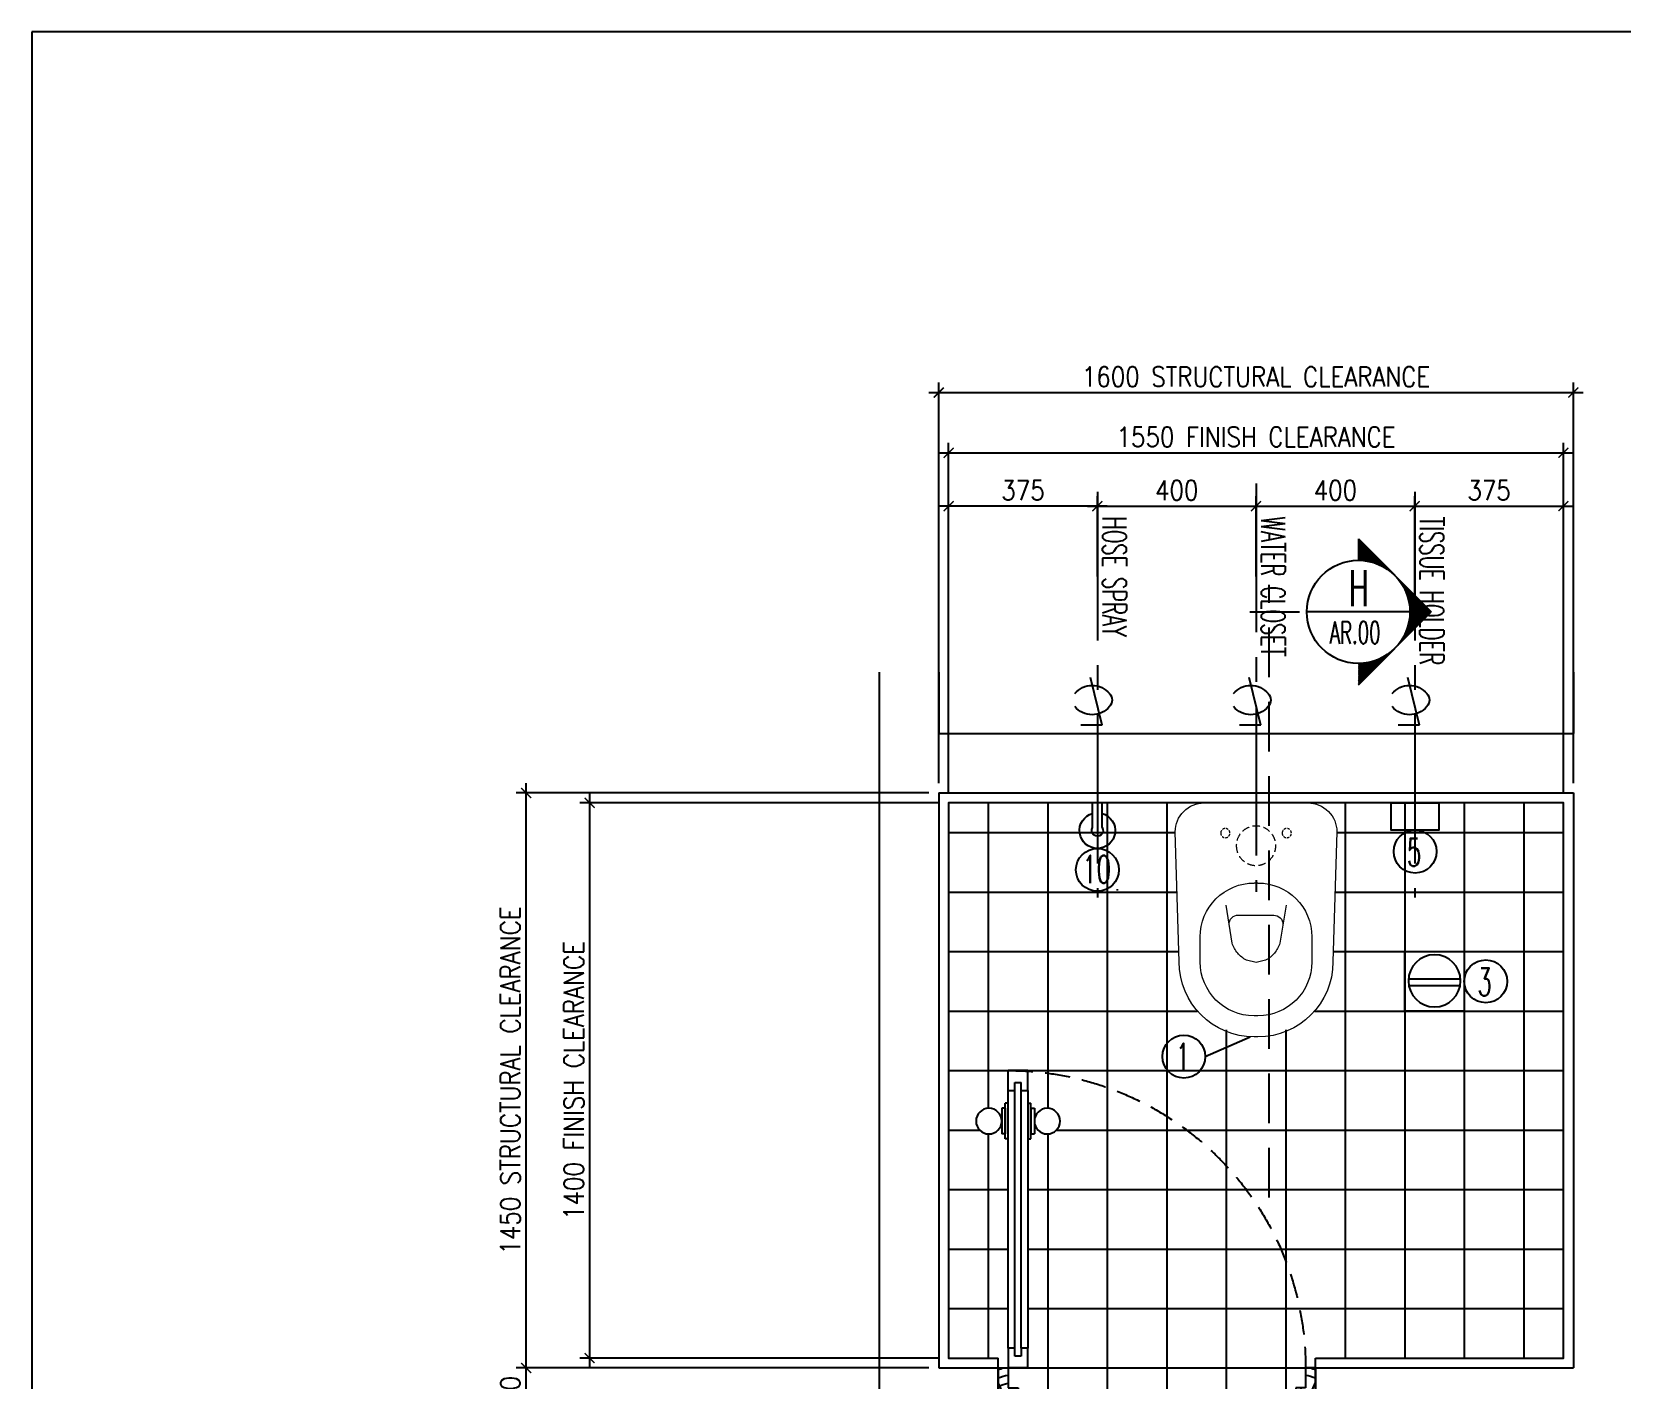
# Model space of a CAD drawing. Extents: x -233600 to -204723, y 196485 to 216410.
# Drawn here: x -233600 to -229590, y 213010 to 216410 of the extents above; entities that cross this region are included whole.
import ezdxf
from ezdxf.enums import TextEntityAlignment as Align

# ---------------------------------------------------------------- set-up
doc = ezdxf.new("R2010")
doc.units = 0
doc.header["$LTSCALE"] = 500
doc.header["$MEASUREMENT"] = 0
for name, pattern in [('CENTER2', [1.125, 0.75, -0.125, 0.125, -0.125]), ('HIDDEN', [0.375, 0.25, -0.125]), ('HIDDEN2', [0.1875, 0.125, -0.0625])]:
    doc.linetypes.add(name, pattern=pattern)
doc.layers.get('0').update_dxf_attribs({"linetype": 'CONTINUOUS'})
doc.layers.get('DEFPOINTS').update_dxf_attribs({"linetype": 'CONTINUOUS'})
for name, color, linetype in [('2', 2, 'CONTINUOUS'), ('ARCDIMR', 4, 'CONTINUOUS'), ('AXIS', 11, 'CENTER2'), ('DIM-NEW', 4, 'CONTINUOUS'), ('Dimout', 4, 'CONTINUOUS'), ('DOOR', 2, 'CONTINUOUS'), ('DW', 7, 'CONTINUOUS'), ('ELEV-MARK', 6, 'CONTINUOUS'), ('FIX', 2, 'CONTINUOUS'), ('JUMP', 2, 'CONTINUOUS'), ('Plaster', 7, 'CONTINUOUS'), ('Tile', 5, 'CONTINUOUS'), ('TITLE', 1, 'CONTINUOUS'), ('TXT', 2, 'CONTINUOUS'), ('WALL', 6, 'CONTINUOUS')]:
    doc.layers.add(name, color=color, linetype=linetype)
doc.styles.add('DIM', font='simplex.shx', dxfattribs={"width": 0.85})
doc.styles.add('ROMANS', font='romans.shx', dxfattribs={"width": 0.6})
doc.dimstyles.new('DIM1-25', dxfattribs={"dimscale": 25, "dimtxt": 2, "dimasz": 1, "dimexe": 1, "dimexo": 1, "dimgap": 0.6, "dimtad": 1, "dimdec": 0, "dimdsep": 46, "dimtxsty": 'DIM', "dimblk1": 'ARCHTICK', "dimblk2": 'ARCHTICK', "dimsah": 1, "dimcen": 0.09, "dimdle": 1, "dimclrd": 256, "dimclrt": 2, "dimadec": 0, "dimazin": 0, "dimtfac": 1, "dimtdec": 0, "dimtix": 1, "dimtmove": 1, "dimatfit": 3, "dimldrblk": 'ARCHTICK', "dimfxl": 0, "dimtvp": 2, "dimtolj": 1, "dimtzin": 0, "dimarcsym": 0})

# ---------------------------------------------------------------- blocks, each defined once
blk = doc.blocks.new('A0-BOX')
at = {"layer": 'TITLE'}
for p, q in [((0, 79.7), (0, 0)), ((113.3, 79.7), (0, 79.7))]:
    blk.add_line(p, q, dxfattribs=at)
blk = doc.blocks.new('_ARCHTICK')
at = {"color": 0, "linetype": 'ByBlock', "const_width": 0.15}
blk.add_lwpolyline([(-0.5, -0.5), (0.5, 0.5)], dxfattribs=at)
blk = doc.blocks.new('*D47')
at = {"layer": 'DEFPOINTS', "color": 0}
for p in [(-231288.6, 214465.9), (-232193.7, 213065.9), (-231288.6, 213065.9)]:
    blk.add_point(p, dxfattribs=at)
at = {"layer": 'Dimout', "lineweight": -2}
blk.add_line((-232193.7, 214490.9), (-232193.7, 213040.9), dxfattribs=at)
at = {"layer": 'Dimout', "color": 0, "lineweight": -2}
for p, q in [((-231313.6, 214465.9), (-232218.7, 214465.9)), ((-231313.6, 213065.9), (-232218.7, 213065.9))]:
    blk.add_line(p, q, dxfattribs=at)
at = {"layer": 'Dimout', "lineweight": -2, "xscale": 25, "yscale": 25, "zscale": 25}
for p, rotation in [((-232193.7, 214465.9), 90), ((-232193.7, 213065.9), 270)]:
    blk.add_blockref('_ARCHTICK', p, dxfattribs=dict(at, rotation=rotation))
at = {"layer": 'Dimout', "color": 2, "insert": (-232233.7, 213765.9), "char_height": 50, "attachment_point": 5, "rotation": 90, "style": 'DIM'}
blk.add_mtext('\\A1;1400 FINISH CLEARANCE', dxfattribs=at)
blk = doc.blocks.new('*D45')
at = {"layer": 'DEFPOINTS', "color": 0}
for p in [(-232353.7, 214490.9), (-231313.6, 214490.9), (-231313.6, 213040.9)]:
    blk.add_point(p, dxfattribs=at)
at = {"layer": 'Dimout', "lineweight": -2}
blk.add_line((-232353.7, 213015.9), (-232353.7, 214515.9), dxfattribs=at)
at = {"layer": 'Dimout', "color": 0, "lineweight": -2}
for p, q in [((-231338.6, 214490.9), (-232378.7, 214490.9)), ((-231338.6, 213040.9), (-232378.7, 213040.9))]:
    blk.add_line(p, q, dxfattribs=at)
at = {"layer": 'Dimout', "lineweight": -2, "xscale": 25, "yscale": 25, "zscale": 25}
for p, rotation in [((-232353.7, 214490.9), 90), ((-232353.7, 213040.9), 270)]:
    blk.add_blockref('_ARCHTICK', p, dxfattribs=dict(at, rotation=rotation))
at = {"layer": 'Dimout', "color": 2, "insert": (-232393.7, 213765.9), "char_height": 50, "attachment_point": 5, "rotation": 90, "style": 'DIM'}
blk.add_mtext('\\A1;1450 STRUCTURAL CLEARANCE', dxfattribs=at)
blk = doc.blocks.new('DOOR80')
at = {"layer": 'DOOR', "color": 0, "linetype": 'ByBlock'}
for p, q in [((-75, 850), (-75, 900)), ((-75, 900), (-25, 900)), ((-25, 900), (-75, 900)), ((-25, 850), (-25, 900)), ((-58, 850), (-75, 850)), ((-58, 850), (-58, 870)), ((-42, 870), (-58, 870)), ((-42, 850), (-42, 870)), ((-25, 850), (-42, 850)), ((-91.2, 805), (-91.2, 740.2)), ((-82.2, 805), (-91.2, 805)), ((-82.2, 727.6), (-82.2, 817.6)), ((-75, 817.6), (-82.2, 817.6)), ((-82.2, 805), (-82.2, 740.2)), ((-25, 817.6), (-17.8, 817.6)), ((-17.8, 727.6), (-17.8, 817.6)), ((-17.8, 805), (-17.8, 740.2)), ((-17.8, 805), (-8.8, 805)), ((-8.8, 805), (-8.8, 740.2)), ((-82.2, 740.2), (-91.2, 740.2)), ((-75, 727.6), (-82.2, 727.6)), ((-25, 727.6), (-17.8, 727.6)), ((-17.8, 740.2), (-8.8, 740.2)), ((-75, 200), (-58, 200)), ((-75, 150), (-75, 200)), ((-58, 200), (-58, 180)), ((-58, 180), (-42, 180)), ((-42, 200), (-25, 200)), ((-42, 180), (-42, 200)), ((-25, 200), (-25, 150)), ((-800, 150), (-800, 0)), ((-800, 150), (-775, 150)), ((-800, 0), (-800, 150)), ((-775, 150), (-775, 100)), ((-75, 150), (-25, 150)), ((0, 150), (-25, 150)), ((-25, 150), (-25, 100)), ((0, 0), (0, 150)), ((0, 150), (0, 0)), ((-775, 100), (-750, 100)), ((-750, 100), (-750, 0)), ((-50, 100), (-50, 0)), ((-25, 100), (-50, 100)), ((-750, 0), (-800, 0)), ((-50, 0), (0, 0))]:
    blk.add_line(p, q, dxfattribs=at)
at = {"layer": 'DOOR', "linetype": 'ByBlock'}
for p, q in [((-75, 850), (-75, 200)), ((-58, 200), (-58, 850)), ((-42, 200), (-42, 850)), ((-25, 200), (-25, 850))]:
    blk.add_line(p, q, dxfattribs=at)
at = {"layer": 'DOOR', "color": 9, "linetype": 'ByBlock'}
for p, q in [((-750, 0), (-800, 113.7)), ((-750, 0), (-763.4, 100)), ((-50, 0), (0, 113.7)), ((-50, 0), (-36.6, 100)), ((-750, 0), (-800, 40.1)), ((-50, 0), (0, 40.1))]:
    blk.add_line(p, q, dxfattribs=at)
at = {"layer": 'DOOR', "color": 0, "linetype": 'ByBlock'}
for centre in [(-123.5, 772.6), (23.5, 772.6)]:
    blk.add_circle(centre, 32.4, dxfattribs=at)
at = {"layer": 'DOOR', "linetype": 'HIDDEN', "ltscale": 0.5}
blk.add_arc((-25, 150), 750, 90, 180, dxfattribs=at)
at = {"layer": 'DOOR', "color": 9, "linetype": 'ByBlock'}
for centre, radius, start, end in [((-750, 0), 154.4, 103.7142, 108.8947), ((-750, 0), 134.4, 100.72, 111.8402), ((-50, 0), 134.4, 68.1598, 79.28), ((-50, 0), 154.4, 71.1053, 76.2858), ((-750, 0), 94.4, 90, 121.9818), ((-50, 0), 94.4, 58.0182, 90), ((-50, 0), 114.4, 64.0838, 77.3774), ((-750, 0), 74.4, 90, 132.2236), ((-750, 0), 54.4, 90, 156.7926), ((-50, 0), 74.4, 47.7764, 90), ((-50, 0), 54.4, 23.2074, 90), ((-750, 0), 34.4, 90, 180), ((-750, 0), 14.4, 90, 180), ((-50, 0), 34.4, 0, 90), ((-50, 0), 14.4, 0, 90)]:
    blk.add_arc(centre, radius, start, end, dxfattribs=at)
blk = doc.blocks.new('WC1')
at = {"layer": 'FIX', "lineweight": 20}
for p, q in [((-210, 203.8), (-538, 193.8)), ((-475, 140.8), (-538, 140.8)), ((-394.8, 75.7), (-490.4, 60.1)), ((-727, 4.8), (-727, -4.8)), ((-674, 4.8), (-674, -4.8)), ((-533.7, 24.2), (-539.5, 0)), ((-539.5, 0), (-533.7, -24.2)), ((-339, 4.8), (-339, -4.8)), ((-490.4, -60.1), (-394.8, -75.7)), ((-538, -140.8), (-475, -140.8)), ((-538, -193.8), (-210, -203.8))]:
    blk.add_line(p, q, dxfattribs=at)
at = {"layer": 'FIX', "linetype": 'Continuous', "lineweight": 20}
blk.add_line((-420.1, -47.3), (-420.4, 44.6), dxfattribs=at)
at = {"layer": 'FIX', "lineweight": 20}
blk.add_lwpolyline([(-213.2, -203.8), (-210, -203.8, 0.414214), (-137, -130.8), (-137, 0), (-137, 130.8, 0.414214), (-210, 203.8)], format="xyb", dxfattribs=at)
at = {"layer": 'FIX', "linetype": 'HIDDEN', "lineweight": 20, "ltscale": 0.05}
for centre in [(-213.2, 77.5), (-213.2, -77.5)]:
    blk.add_circle(centre, 11.6, dxfattribs=at)
at = {"layer": 'FIX', "linetype": 'HIDDEN2', "lineweight": 20, "ltscale": 0.3}
blk.add_circle((-245, 0), 49.8, dxfattribs=at)
at = {"layer": 'FIX', "lineweight": 20}
for centre, radius, start, end in [((-538, 4.8), 189, 90, 180), ((-538, 4.8), 136, 90, 180), ((-475, 4.8), 136, 360, 90), ((-473, -6.9), 68.2, 128.9242, 152.8468), ((-464.4, -17.6), 82, 108.496, 128.9242), ((-538, -4.8), 189, 180, 270), ((-538, -4.8), 136, 180, 270), ((-473, 6.9), 68.2, 207.1532, 231.0758), ((-475, -4.8), 136, 270, 0), ((-464.4, 17.6), 82, 231.0758, 251.504)]:
    blk.add_arc(centre, radius, start, end, dxfattribs=at)
at = {"layer": 'FIX', "linetype": 'Continuous', "lineweight": 20}
for centre, start, end in [((-442.7, 45.5), 357.6662, 91.6121), ((-442.4, -45.6), 268.3879, 2.3338)]:
    blk.add_arc(centre, 22.3, start, end, dxfattribs=at)
blk = doc.blocks.new('*D44')
at = {"layer": 'DEFPOINTS', "color": 0}
for p in [(-232353.7, 213040.9), (-231313.6, 213040.9), (-231313.6, 212890.9)]:
    blk.add_point(p, dxfattribs=at)
at = {"layer": 'Dimout', "color": 0, "lineweight": -2}
for p, q in [((-231338.6, 213040.9), (-232378.7, 213040.9)), ((-231338.6, 212890.9), (-232378.7, 212890.9))]:
    blk.add_line(p, q, dxfattribs=at)
at = {"layer": 'Dimout', "lineweight": -2}
blk.add_line((-232353.7, 212865.9), (-232353.7, 213065.9), dxfattribs=at)
at = {"layer": 'Dimout', "lineweight": -2, "xscale": 25, "yscale": 25, "zscale": 25}
for p, rotation in [((-232353.7, 213040.9), 90), ((-232353.7, 212890.9), 270)]:
    blk.add_blockref('_ARCHTICK', p, dxfattribs=dict(at, rotation=rotation))
at = {"layer": 'Dimout', "color": 2, "insert": (-232393.7, 212965.9), "char_height": 50, "attachment_point": 5, "rotation": 90, "style": 'DIM'}
blk.add_mtext('\\A1;150', dxfattribs=at)
blk = doc.blocks.new('A$C67076F16')
at = {"layer": 'DIM-NEW'}
for p, q in [((0.0138, 0.1136), (0.1863, 0.1136)), ((0.0127, 0.0913), (0.1876, 0.0913))]:
    blk.add_line(p, q, dxfattribs=at)
at = {"layer": 'DW'}
blk.add_lwpolyline([(0, 0.2), (0, 0), (0.2, 0), (0.2, 0.2)], close=True, dxfattribs=at)
at = {"layer": 'FIX', "color": 2}
blk.add_circle((0.1, 0.0983), 0.0876, dxfattribs=at)
blk = doc.blocks.new('*X5')
at = {"color": 0}
for p, q in [((14608, 7877), (14819, 8088)), ((14625, 7890), (14821, 8086)), ((14637, 7899), (14823, 8084)), ((14647, 7905), (14825, 8082)), ((14656, 7910), (14826, 8081)), ((14664, 7915), (14828, 8079)), ((14671, 7919), (14830, 8077)), ((14678, 7922), (14832, 8075)), ((14685, 7925), (14833, 8073)), ((14691, 7928), (14835, 8072)), ((14697, 7930), (14837, 8070)), ((14703, 7933), (14839, 8068)), ((14709, 7935), (14841, 8066)), ((14714, 7937), (14842, 8065)), ((14719, 7938), (14844, 8063)), ((14725, 7940), (14846, 8061)), ((14730, 7941), (14848, 8059)), ((14734, 7943), (14849, 8058)), ((14739, 7944), (14851, 8056)), ((14744, 7945), (14853, 8054)), ((14749, 7946), (14855, 8052)), ((14753, 7947), (14856, 8051)), ((14757, 7948), (14858, 8049)), ((14762, 7949), (14860, 8047)), ((14766, 7950), (14862, 8045)), ((14770, 7950), (14863, 8043)), ((14774, 7951), (14865, 8042)), ((14778, 7951), (14867, 8040)), ((14782, 7952), (14869, 8038)), ((14786, 7952), (14871, 8036)), ((14790, 7953), (14872, 8035)), ((14794, 7953), (14874, 8033)), ((14798, 7953), (14876, 8031)), ((14802, 7953), (14878, 8029)), ((14805, 7954), (14879, 8028)), ((14809, 7954), (14881, 8026)), ((14813, 7954), (14883, 8024)), ((14816, 7954), (14885, 8022)), ((14820, 7954), (14886, 8020)), ((14823, 7954), (14888, 8019)), ((14827, 7954), (14890, 8017)), ((14830, 7954), (14892, 8015)), ((14834, 7953), (14894, 8013)), ((14837, 7953), (14895, 8012)), ((14840, 7953), (14897, 8010)), ((14844, 7953), (14899, 8008)), ((14847, 7953), (14901, 8006)), ((14850, 7952), (14902, 8005)), ((14853, 7952), (14904, 8003)), ((14856, 7952), (14906, 8001)), ((14860, 7951), (14908, 7999)), ((14863, 7951), (14909, 7997)), ((14866, 7950), (14911, 7996)), ((14869, 7950), (14913, 7994)), ((14872, 7949), (14915, 7992)), ((14875, 7949), (14917, 7990)), ((14878, 7948), (14918, 7989)), ((14881, 7948), (14920, 7987)), ((14884, 7947), (14922, 7985)), ((14887, 7947), (14924, 7983)), ((14890, 7946), (14925, 7982)), ((14893, 7945), (14927, 7980)), ((14895, 7945), (14929, 7978)), ((14898, 7944), (14931, 7976)), ((14901, 7943), (14932, 7974)), ((14904, 7942), (14934, 7973)), ((14907, 7942), (14936, 7971)), ((14909, 7941), (14938, 7969)), ((14912, 7940), (14939, 7967)), ((14915, 7939), (14941, 7966)), ((14917, 7938), (14943, 7964)), ((14920, 7937), (14945, 7962)), ((14923, 7937), (14947, 7960)), ((14925, 7936), (14948, 7959)), ((14928, 7935), (14950, 7957)), ((14931, 7934), (14952, 7955)), ((14933, 7933), (14954, 7953)), ((14936, 7932), (14955, 7952)), ((14938, 7931), (14957, 7950)), ((14941, 7930), (14959, 7948)), ((14943, 7929), (14961, 7946)), ((14946, 7928), (14962, 7944)), ((14948, 7927), (14964, 7943)), ((14951, 7926), (14966, 7941)), ((14953, 7925), (14968, 7939)), ((14956, 7923), (14970, 7937)), ((14958, 7922), (14971, 7936)), ((14960, 7921), (14973, 7934)), ((14963, 7920), (14975, 7932)), ((14965, 7919), (14977, 7930)), ((14967, 7918), (14978, 7929)), ((14970, 7916), (14980, 7927)), ((14972, 7915), (14982, 7925)), ((14974, 7914), (14984, 7923)), ((14977, 7913), (14985, 7921)), ((14979, 7911), (14987, 7920)), ((14360, 7629), (14571, 7839)), ((14364, 7629), (14557, 7822)), ((14981, 7910), (14989, 7918)), ((14983, 7909), (14991, 7916)), ((14986, 7908), (14993, 7914)), ((14988, 7906), (14994, 7913)), ((14990, 7905), (14996, 7911)), ((14992, 7903), (14998, 7909)), ((14994, 7902), (15000, 7907)), ((14997, 7901), (15001, 7906)), ((14999, 7899), (15003, 7904)), ((15001, 7898), (15005, 7902)), ((15003, 7896), (15007, 7900)), ((15005, 7895), (15008, 7898)), ((15007, 7894), (15010, 7897)), ((15009, 7892), (15012, 7895)), ((15011, 7891), (15014, 7893)), ((15013, 7889), (15016, 7891)), ((15015, 7888), (15017, 7890)), ((15017, 7886), (15019, 7888)), ((15019, 7884), (15021, 7886)), ((15021, 7883), (15023, 7884)), ((15023, 7881), (15024, 7883)), ((15025, 7880), (15026, 7881)), ((15027, 7878), (15028, 7879)), ((15029, 7877), (15030, 7877)), ((15031, 7875), (15031, 7875)), ((15033, 7873), (15033, 7874)), ((15035, 7872), (15035, 7872)), ((15036, 7870), (15037, 7870)), ((15038, 7868), (15038, 7868)), ((15040, 7867), (15040, 7867)), ((15042, 7865), (15042, 7865)), ((15044, 7863), (15044, 7863)), ((15046, 7861), (15046, 7861)), ((15047, 7860), (15047, 7860)), ((15051, 7856), (15051, 7856)), ((15053, 7854), (15053, 7854)), ((15054, 7852), (15054, 7853)), ((15056, 7851), (15056, 7851)), ((15058, 7849), (15058, 7849)), ((15059, 7847), (15060, 7847)), ((15061, 7845), (15061, 7845)), ((15063, 7843), (15063, 7844)), ((15064, 7841), (15065, 7842)), ((15066, 7839), (15067, 7840)), ((15068, 7837), (15069, 7838)), ((15069, 7836), (15070, 7837)), ((15071, 7834), (15072, 7835)), ((15072, 7832), (15074, 7833)), ((15074, 7830), (15076, 7831)), ((15076, 7828), (15077, 7830)), ((15077, 7826), (15079, 7828)), ((15079, 7824), (15081, 7826)), ((15080, 7822), (15083, 7824)), ((15082, 7820), (15084, 7822)), ((15083, 7818), (15086, 7821)), ((15085, 7815), (15088, 7819)), ((14368, 7629), (14549, 7810)), ((14371, 7629), (14542, 7800)), ((14375, 7629), (14537, 7791)), ((14378, 7629), (14533, 7783)), ((14382, 7629), (14529, 7776)), ((14385, 7629), (14525, 7769)), ((14389, 7629), (14522, 7762)), ((14392, 7629), (14519, 7756)), ((14396, 7629), (14517, 7750)), ((14399, 7629), (14515, 7744)), ((14403, 7629), (14513, 7739)), ((14406, 7629), (14511, 7733)), ((14410, 7629), (14509, 7728)), ((14413, 7629), (14507, 7723)), ((15086, 7813), (15090, 7817)), ((15087, 7811), (15092, 7815)), ((15089, 7809), (15093, 7814)), ((15090, 7807), (15095, 7812)), ((15092, 7805), (15097, 7810)), ((15093, 7803), (15099, 7808)), ((15094, 7801), (15100, 7807)), ((15096, 7798), (15102, 7805)), ((15097, 7796), (15104, 7803)), ((15098, 7794), (15106, 7801)), ((15100, 7792), (15107, 7799)), ((15101, 7790), (15109, 7798)), ((15102, 7787), (15111, 7796)), ((15104, 7785), (15113, 7794)), ((15105, 7783), (15115, 7792)), ((15106, 7780), (15116, 7791)), ((15107, 7778), (15118, 7789)), ((15108, 7776), (15120, 7787)), ((15110, 7773), (15122, 7785)), ((15111, 7771), (15123, 7784)), ((15112, 7769), (15125, 7782)), ((15113, 7766), (15127, 7780)), ((15114, 7764), (15129, 7778)), ((15115, 7761), (15130, 7777)), ((15116, 7759), (15132, 7775)), ((15117, 7756), (15134, 7773)), ((15118, 7754), (15136, 7771)), ((15119, 7751), (15137, 7769)), ((15121, 7749), (15139, 7768)), ((15122, 7746), (15141, 7766)), ((15122, 7744), (15143, 7764)), ((15123, 7741), (15145, 7762)), ((15124, 7739), (15146, 7761)), ((15125, 7736), (15148, 7759)), ((15126, 7733), (15150, 7757)), ((15127, 7731), (15152, 7755)), ((15128, 7728), (15153, 7754)), ((15129, 7725), (15155, 7752)), ((15130, 7723), (15157, 7750)), ((15130, 7720), (15159, 7748)), ((15131, 7717), (15160, 7746)), ((15132, 7714), (15162, 7745)), ((15133, 7712), (15164, 7743)), ((15133, 7709), (15166, 7741)), ((15134, 7706), (15168, 7739)), ((15135, 7703), (15169, 7738)), ((15136, 7700), (15171, 7736)), ((15136, 7697), (15173, 7734)), ((15137, 7695), (15175, 7732)), ((15137, 7692), (15176, 7731)), ((15138, 7689), (15178, 7729)), ((15139, 7686), (15180, 7727)), ((15139, 7683), (15182, 7725)), ((15140, 7680), (15183, 7723)), ((15140, 7676), (15185, 7722)), ((15140, 7673), (15187, 7720)), ((14417, 7629), (14506, 7718)), ((14421, 7629), (14505, 7713)), ((14424, 7629), (14503, 7708)), ((14428, 7629), (14502, 7703)), ((14431, 7629), (14501, 7699)), ((14435, 7629), (14500, 7694)), ((14438, 7629), (14499, 7690)), ((14442, 7629), (14499, 7686)), ((14445, 7629), (14498, 7681)), ((14449, 7629), (14497, 7677)), ((14452, 7629), (14497, 7673)), ((14456, 7629), (14496, 7669)), ((14459, 7629), (14496, 7665)), ((14463, 7629), (14495, 7661)), ((14466, 7629), (14495, 7657)), ((14470, 7629), (14494, 7653)), ((14474, 7629), (14494, 7649)), ((14477, 7629), (14494, 7646)), ((14481, 7629), (14494, 7642)), ((14484, 7629), (14494, 7638)), ((14488, 7629), (14494, 7635)), ((14491, 7629), (14494, 7631)), ((15141, 7670), (15189, 7718)), ((15141, 7667), (15191, 7716)), ((15142, 7664), (15192, 7715)), ((15142, 7661), (15194, 7713)), ((15142, 7658), (15196, 7711)), ((15143, 7654), (15198, 7709)), ((15143, 7651), (15199, 7708)), ((15143, 7648), (15201, 7706)), ((15143, 7644), (15203, 7704)), ((15143, 7641), (15205, 7702)), ((15143, 7637), (15206, 7700)), ((15143, 7634), (15208, 7699)), ((15144, 7631), (15210, 7697)), ((15145, 7629), (15212, 7695)), ((15149, 7629), (15214, 7693)), ((15152, 7629), (15215, 7692)), ((15156, 7629), (15217, 7690)), ((15159, 7629), (15219, 7688)), ((15163, 7629), (15221, 7686)), ((15167, 7629), (15222, 7685)), ((15170, 7629), (15224, 7683)), ((15174, 7629), (15226, 7681)), ((15177, 7629), (15228, 7679)), ((15181, 7629), (15229, 7678)), ((15184, 7629), (15231, 7676)), ((15188, 7629), (15233, 7674)), ((15191, 7629), (15235, 7672)), ((15195, 7629), (15236, 7670)), ((15198, 7629), (15238, 7669)), ((15202, 7629), (15240, 7667)), ((15205, 7629), (15242, 7665)), ((15209, 7629), (15244, 7663)), ((15212, 7629), (15245, 7662)), ((15216, 7629), (15247, 7660)), ((15220, 7629), (15249, 7658)), ((15223, 7629), (15251, 7656)), ((15227, 7629), (15252, 7655)), ((15230, 7629), (15254, 7653)), ((15234, 7629), (15256, 7651)), ((15237, 7629), (15258, 7649)), ((15241, 7629), (15259, 7647)), ((15244, 7629), (15261, 7646)), ((15248, 7629), (15263, 7644)), ((15251, 7629), (15265, 7642)), ((15255, 7629), (15267, 7640)), ((15258, 7629), (15268, 7639)), ((15262, 7629), (15270, 7637)), ((15266, 7629), (15272, 7635)), ((15269, 7629), (15274, 7633)), ((15273, 7629), (15275, 7632)), ((15276, 7629), (15277, 7630))]:
    blk.add_line(p, q, dxfattribs=at)
blk = doc.blocks.new('*D40')
at = {"layer": 'DEFPOINTS', "color": 0}
for p in [(-229738.6, 215348.7), (-231288.6, 214465.9), (-229738.6, 214465.9)]:
    blk.add_point(p, dxfattribs=at)
at = {"layer": 'Dimout', "color": 0, "lineweight": -2}
for p, q in [((-231288.6, 214490.9), (-231288.6, 215373.7)), ((-229738.6, 214490.9), (-229738.6, 215373.7))]:
    blk.add_line(p, q, dxfattribs=at)
at = {"layer": 'Dimout', "lineweight": -2}
blk.add_line((-231313.6, 215348.7), (-229713.6, 215348.7), dxfattribs=at)
at = {"layer": 'Dimout', "lineweight": -2, "xscale": 25, "yscale": 25, "zscale": 25, "rotation": 180}
blk.add_blockref('_ARCHTICK', (-231288.6, 215348.7), dxfattribs=at)
at = {"layer": 'Dimout', "lineweight": -2, "xscale": 25, "yscale": 25, "zscale": 25}
blk.add_blockref('_ARCHTICK', (-229738.6, 215348.7), dxfattribs=at)
at = {"layer": 'Dimout', "color": 2, "insert": (-230513.6, 215388.7), "char_height": 50, "attachment_point": 5, "style": 'DIM'}
blk.add_mtext('\\A1;1550 FINISH CLEARANCE', dxfattribs=at)
blk = doc.blocks.new('*D39')
at = {"layer": 'DEFPOINTS', "color": 0}
for p in [(-229713.6, 215500.6), (-231313.6, 214490.9), (-229713.6, 214490.9)]:
    blk.add_point(p, dxfattribs=at)
at = {"layer": 'Dimout', "color": 0, "lineweight": -2}
for p, q in [((-231313.6, 214515.9), (-231313.6, 215525.6)), ((-229713.6, 214515.9), (-229713.6, 215525.6))]:
    blk.add_line(p, q, dxfattribs=at)
at = {"layer": 'Dimout', "lineweight": -2}
blk.add_line((-231338.6, 215500.6), (-229688.6, 215500.6), dxfattribs=at)
at = {"layer": 'Dimout', "lineweight": -2, "xscale": 25, "yscale": 25, "zscale": 25, "rotation": 180}
blk.add_blockref('_ARCHTICK', (-231313.6, 215500.6), dxfattribs=at)
at = {"layer": 'Dimout', "lineweight": -2, "xscale": 25, "yscale": 25, "zscale": 25}
blk.add_blockref('_ARCHTICK', (-229713.6, 215500.6), dxfattribs=at)
at = {"layer": 'Dimout', "color": 2, "insert": (-230513.6, 215540.6), "char_height": 50, "attachment_point": 5, "style": 'DIM'}
blk.add_mtext('\\A1;1600 STRUCTURAL CLEARANCE', dxfattribs=at)
blk = doc.blocks.new('A$C785E76E1')
at = {"layer": 'JUMP'}
for p, q in [((0.033, 0.0529), (0.033, 0.1149)), ((0.057, 0.0529), (0.057, 0.1149))]:
    blk.add_line(p, q, dxfattribs=at)
for radius, start, end in [(0.045, 105.4782, 74.5218), (0.0144, 146.4427, 33.5573)]:
    blk.add_arc((0.045, 0.045), radius, start, end, dxfattribs=at)
blk = doc.blocks.new('SCNTR', base_point=(3632.66, 549.66))
for q in [(3633.89, 554.57), (3636.1, 543.44)]:
    blk.add_line((3631.12, 543.44), q)
for centre, radius, start, end in [((3633.47, 547.5), 5.23, 39.4883, 140.5117), ((3630.8, 549.38), 1.99, 133.3084, 182.4789), ((3630.8, 549.21), 1.99, 177.5211, 226.6916), ((3633.47, 551.09), 5.23, 219.4883, 320.5117)]:
    blk.add_arc(centre, radius, start, end)
blk = doc.blocks.new('*D35')
at = {"layer": 'DEFPOINTS', "color": 0}
for p in [(-231288.6, 215214.2), (-230913.6, 215011.7), (-231288.6, 214465.9)]:
    blk.add_point(p, dxfattribs=at)
at = {"layer": 'Dimout', "color": 0, "lineweight": -2}
for p, q in [((-231288.6, 214490.9), (-231288.6, 215239.2)), ((-230913.6, 215036.7), (-230913.6, 215239.2))]:
    blk.add_line(p, q, dxfattribs=at)
at = {"layer": 'Dimout', "lineweight": -2}
blk.add_line((-230888.6, 215214.2), (-231313.6, 215214.2), dxfattribs=at)
at = {"layer": 'Dimout', "lineweight": -2, "xscale": 25, "yscale": 25, "zscale": 25, "rotation": 180}
blk.add_blockref('_ARCHTICK', (-231288.6, 215214.2), dxfattribs=at)
at = {"layer": 'Dimout', "lineweight": -2, "xscale": 25, "yscale": 25, "zscale": 25}
blk.add_blockref('_ARCHTICK', (-230913.6, 215214.2), dxfattribs=at)
at = {"layer": 'Dimout', "color": 2, "insert": (-231101.1, 215254.2), "char_height": 50, "attachment_point": 5, "style": 'DIM'}
blk.add_mtext('\\A1;375', dxfattribs=at)
blk = doc.blocks.new('*D36')
at = {"layer": 'DEFPOINTS', "color": 0}
for p in [(-229738.6, 215214.2), (-230113.6, 214959.2), (-229738.6, 214465.9)]:
    blk.add_point(p, dxfattribs=at)
at = {"layer": 'Dimout', "color": 0, "lineweight": -2}
for p, q in [((-230113.6, 214984.2), (-230113.6, 215239.2)), ((-229738.6, 214490.9), (-229738.6, 215239.2))]:
    blk.add_line(p, q, dxfattribs=at)
at = {"layer": 'Dimout', "lineweight": -2}
blk.add_line((-230138.6, 215214.2), (-229713.6, 215214.2), dxfattribs=at)
at = {"layer": 'Dimout', "lineweight": -2, "xscale": 25, "yscale": 25, "zscale": 25, "rotation": 180}
blk.add_blockref('_ARCHTICK', (-230113.6, 215214.2), dxfattribs=at)
at = {"layer": 'Dimout', "lineweight": -2, "xscale": 25, "yscale": 25, "zscale": 25}
blk.add_blockref('_ARCHTICK', (-229738.6, 215214.2), dxfattribs=at)
at = {"layer": 'Dimout', "color": 2, "insert": (-229926.1, 215254.2), "char_height": 50, "attachment_point": 5, "style": 'DIM'}
blk.add_mtext('\\A1;375', dxfattribs=at)
blk = doc.blocks.new('*D37')
at = {"layer": 'DEFPOINTS', "color": 0}
for p in [(-230513.6, 215214.2), (-230913.6, 215011.7), (-230513.6, 215011.7)]:
    blk.add_point(p, dxfattribs=at)
at = {"layer": 'Dimout', "color": 0, "lineweight": -2}
for p, q in [((-230913.6, 215036.7), (-230913.6, 215239.2)), ((-230513.6, 215036.7), (-230513.6, 215239.2))]:
    blk.add_line(p, q, dxfattribs=at)
at = {"layer": 'Dimout', "lineweight": -2}
blk.add_line((-230938.6, 215214.2), (-230488.6, 215214.2), dxfattribs=at)
at = {"layer": 'Dimout', "lineweight": -2, "xscale": 25, "yscale": 25, "zscale": 25, "rotation": 180}
blk.add_blockref('_ARCHTICK', (-230913.6, 215214.2), dxfattribs=at)
at = {"layer": 'Dimout', "lineweight": -2, "xscale": 25, "yscale": 25, "zscale": 25}
blk.add_blockref('_ARCHTICK', (-230513.6, 215214.2), dxfattribs=at)
at = {"layer": 'Dimout', "color": 2, "insert": (-230713.6, 215254.2), "char_height": 50, "attachment_point": 5, "style": 'DIM'}
blk.add_mtext('\\A1;400', dxfattribs=at)
blk = doc.blocks.new('*D38')
at = {"layer": 'DEFPOINTS', "color": 0}
for p in [(-230113.6, 215214.2), (-230513.6, 215011.7), (-230113.6, 214959.2)]:
    blk.add_point(p, dxfattribs=at)
at = {"layer": 'Dimout', "color": 0, "lineweight": -2}
for p, q in [((-230513.6, 215036.7), (-230513.6, 215239.2)), ((-230113.6, 214984.2), (-230113.6, 215239.2))]:
    blk.add_line(p, q, dxfattribs=at)
at = {"layer": 'Dimout', "lineweight": -2}
blk.add_line((-230538.6, 215214.2), (-230088.6, 215214.2), dxfattribs=at)
at = {"layer": 'Dimout', "lineweight": -2, "xscale": 25, "yscale": 25, "zscale": 25, "rotation": 180}
blk.add_blockref('_ARCHTICK', (-230513.6, 215214.2), dxfattribs=at)
at = {"layer": 'Dimout', "lineweight": -2, "xscale": 25, "yscale": 25, "zscale": 25}
blk.add_blockref('_ARCHTICK', (-230113.6, 215214.2), dxfattribs=at)
at = {"layer": 'Dimout', "color": 2, "insert": (-230313.6, 215254.2), "char_height": 50, "attachment_point": 5, "style": 'DIM'}
blk.add_mtext('\\A1;400', dxfattribs=at)

msp = doc.modelspace()

# ---------------------------------------------------------------- linework, layer by layer
at = {"layer": '2'}
msp.add_lwpolyline([(-230052.6, 214465.9), (-230052.6, 214397), (-230172.6, 214397), (-230172.6, 214465.9)], close=True, dxfattribs=at)
at = {"layer": 'AXIS'}
for p, q in [((-230913.6, 215250.7), (-230913.6, 214227.5)), ((-230513.6, 215271.1), (-230513.6, 214242)), ((-230113.6, 215250.7), (-230113.6, 214227.5))]:
    msp.add_line(p, q, dxfattribs=at)
at = {"layer": 'ELEV-MARK', "color": 6}
for p, q in [((-230255.6, 215131.5), (-230255.6, 215077.6)), ((-230255.6, 215131.5), (-230071.7, 214947.6)), ((-230125.6, 214947.6), (-230385.6, 214947.6)), ((-230255.6, 214763.8), (-230071.7, 214947.6))]:
    msp.add_line(p, q, dxfattribs=at)
at = {"layer": 'ELEV-MARK', "color": 6, "linetype": 'HIDDEN'}
for p, q in [((-230480.1, 213470.8), (-230480.1, 215016.1)), ((-230528.9, 214947.6), (-230385.6, 214947.6))]:
    msp.add_line(p, q, dxfattribs=at)
at = {"layer": 'ELEV-MARK', "color": 6}
msp.add_circle((-230255.6, 214947.6), 130, dxfattribs=at)
at = {"layer": 'FIX'}
msp.add_line((-230901.6, 214465.9), (-230925.6, 214465.9), dxfattribs=at)
at = {"layer": 'FIX', "color": 2}
msp.add_line((-230641.5, 213826.1), (-230528.1, 213875.9), dxfattribs=at)
for centre in [(-230112.6, 214343), (-230913.6, 214297), (-229934.6, 214015.9), (-230695.5, 213826.1)]:
    msp.add_circle(centre, 54, dxfattribs=at)
at = {"layer": 'Plaster'}
for p, q in [((-231163.6, 213040.9), (-231163.6, 213065.9)), ((-230363.6, 213040.9), (-230363.6, 213065.9))]:
    msp.add_line(p, q, dxfattribs=at)
msp.add_lwpolyline([(-230363.6, 213065.9), (-229738.6, 213065.9), (-229738.6, 214465.9), (-231288.6, 214465.9), (-231288.6, 213065.9), (-231163.6, 213065.9)], dxfattribs=at)
at = {"layer": 'Tile'}
for p, q in [((-231188.6, 214465.9), (-231188.6, 213695.9)), ((-231038.6, 214465.9), (-231038.6, 213695.9)), ((-230888.6, 214465.9), (-230888.6, 211465.9)), ((-230738.6, 214465.9), (-230738.6, 211465.9)), ((-230288.6, 214465.9), (-230288.6, 213065.9)), ((-230138.6, 214465.9), (-230138.6, 213065.9)), ((-229988.6, 214465.9), (-229988.6, 213065.9)), ((-229838.6, 214465.9), (-229838.6, 213065.9)), ((-231288.6, 214390.9), (-230717.4, 214390.9)), ((-230309.8, 214390.9), (-229738.6, 214390.9)), ((-231288.6, 214240.9), (-230712.8, 214240.9)), ((-230862.6, 214245.4), (-230862.6, 214248.1)), ((-230314.4, 214240.9), (-229738.6, 214240.9)), ((-231288.6, 214090.9), (-230708.2, 214090.9)), ((-230319, 214090.9), (-229738.6, 214090.9)), ((-231288.6, 213940.9), (-230661.1, 213940.9)), ((-230366.1, 213940.9), (-229738.6, 213940.9)), ((-230588.6, 213893.5), (-230588.6, 211546.7)), ((-230438.6, 213893.5), (-230438.6, 211315.9)), ((-231288.6, 213790.9), (-231138.6, 213790.9)), ((-231088.6, 213790.9), (-229738.6, 213790.9)), ((-231288.6, 213640.9), (-231210.3, 213640.9)), ((-231016.9, 213640.9), (-229738.6, 213640.9)), ((-231188.6, 213631.1), (-231188.6, 213065.9)), ((-231038.6, 213631.1), (-231038.6, 211465.9)), ((-231288.6, 213490.9), (-231138.6, 213490.9)), ((-231088.6, 213490.9), (-229738.6, 213490.9)), ((-231288.6, 213340.9), (-231138.6, 213340.9)), ((-231088.6, 213340.9), (-229738.6, 213340.9)), ((-231288.6, 213190.9), (-231138.6, 213190.9)), ((-231088.6, 213190.9), (-229738.6, 213190.9)), ((-231163.6, 213040.9), (-230363.6, 213040.9))]:
    msp.add_line(p, q, dxfattribs=at)
at = {"layer": 'WALL'}
for p, q in [((-231463.6, 214795.4), (-231463.6, 212290.9)), ((-231313.6, 214795.4), (-231313.6, 214640.9)), ((-229713.6, 214795.4), (-229713.6, 214640.9)), ((-231313.6, 214640.9), (-229713.6, 214640.9)), ((-231313.6, 214490.9), (-231313.6, 213040.9)), ((-231313.6, 214490.9), (-229713.6, 214490.9)), ((-229713.6, 214490.9), (-229713.6, 213040.9))]:
    msp.add_line(p, q, dxfattribs=at)
at = {"layer": 'WALL', "linetype": 'ByBlock'}
for p, q in [((-231313.6, 213040.9), (-231163.6, 213040.9)), ((-231163.6, 212890.9), (-231163.6, 213040.9)), ((-230363.6, 212890.9), (-230363.6, 213040.9)), ((-230363.6, 213040.9), (-229713.6, 213040.9))]:
    msp.add_line(p, q, dxfattribs=at)

# ---------------------------------------------------------------- block references
at = {"xscale": 250, "yscale": 250, "zscale": 250}
msp.add_blockref('A0-BOX', (-233600.1, 196485.4), dxfattribs=at)
at = {"layer": 'ARCDIMR', "xscale": -10.75199999992037, "yscale": 10.75199999992037, "zscale": 10.752}
for p in [(-230918, 214729.2), (-230518, 214729.2), (-230118, 214729.2)]:
    msp.add_blockref('SCNTR', p, dxfattribs=at)
at = {"layer": 'Dimout', "xscale": -1000, "yscale": 1000, "zscale": 1000}
msp.add_blockref('A$C785E76E1', (-230868.6, 214351), dxfattribs=at)
at = {"layer": 'Dimout', "xscale": -750, "yscale": 750, "zscale": 750, "rotation": 180}
msp.add_blockref('A$C67076F16', (-230138.6, 214090.9), dxfattribs=at)
at = {"layer": 'DOOR', "color": 0, "linetype": 'Continuous', "xscale": -1}
msp.add_blockref('DOOR80', (-231163.6, 212890.9), dxfattribs=at)
at = {"layer": 'ELEV-MARK', "color": 11, "xscale": 0.4000000000232831, "yscale": 0.4000000000232831, "zscale": 0.4, "rotation": 270}
msp.add_blockref('*X5', (-233307, 220875.1), dxfattribs=at)
at = {"layer": 'FIX', "xscale": -1, "rotation": 270}
msp.add_blockref('WC1', (-230513.6, 214602.9), dxfattribs=at)

# ---------------------------------------------------------------- texts
at = {"layer": 'ELEV-MARK', "color": 6, "style": 'ROMANS', "width": 0.6}
msp.add_attdef('H', text='1', height=90, dxfattribs=at).set_placement((-230254.6, 215007.4), align=Align.MIDDLE)
at = {"layer": 'ELEV-MARK', "color": 2, "style": 'ROMANS', "width": 0.6}
msp.add_attdef('AR.00', text='S-00', height=56, dxfattribs=at).set_placement((-230263.8, 214895.4), align=Align.MIDDLE)
at = {"layer": 'TXT', "style": 'ROMANS', "width": 0.6}
for s, p in [('HOSE SPRAY', (-230900.4, 215188.1)), ('WATER CLOSET', (-230500.4, 215188.1)), ('TISSUE HOLDER', (-230100.4, 215188.1))]:
    msp.add_text(s, height=60, rotation=270, dxfattribs=at).set_placement(p)
for s, p in [('5', (-230133.2, 214306.5)), ('10', (-230951.4, 214263.5)), ('3', (-229955.2, 213979.3)), ('1', (-230716.1, 213789.6))]:
    msp.add_text(s, height=70, dxfattribs=at).set_placement(p)

# ---------------------------------------------------------------- dimensions: what is measured, and where the dimension line sits
at = {"layer": 'Dimout'}
for base, p1, p2, text, picture, middle in [((-229713.6, 215500.6), (-231313.6, 214490.9), (-229713.6, 214490.9), '<> STRUCTURAL CLEARANCE', '*D39', (-230513.6, 215540.6)), ((-229738.6, 215348.7), (-231288.6, 214465.9), (-229738.6, 214465.9), '<> FINISH CLEARANCE', '*D40', (-230513.6, 215388.7))]:
    dim = msp.add_linear_dim(base=base, p1=p1, p2=p2, text=text, dimstyle='DIM1-25', dxfattribs=at)
    dim.commit()
    dim.dimension.update_dxf_attribs({"geometry": picture, "text_midpoint": middle})
for base, p1, p2, picture, middle in [((-231288.6, 215214.2), (-230913.6, 215011.7), (-231288.6, 214465.9), '*D35', (-231101.1, 215254.2)), ((-230513.6, 215214.2), (-230913.6, 215011.7), (-230513.6, 215011.7), '*D37', (-230713.6, 215254.2)), ((-230113.6, 215214.2), (-230513.6, 215011.7), (-230113.6, 214959.2), '*D38', (-230313.6, 215254.2)), ((-229738.6, 215214.2), (-230113.6, 214959.2), (-229738.6, 214465.9), '*D36', (-229926.1, 215254.2))]:
    dim = msp.add_linear_dim(base=base, p1=p1, p2=p2, dimstyle='DIM1-25', dxfattribs=at)
    dim.commit()
    dim.dimension.update_dxf_attribs({"geometry": picture, "text_midpoint": middle})
for base, p1, p2, angle, text, picture, middle in [((-232353.7, 214490.9), (-231313.6, 213040.9), (-231313.6, 214490.9), 90, '<> STRUCTURAL CLEARANCE', '*D45', (-232393.7, 213765.9)), ((-232193.7, 213065.9), (-231288.6, 214465.9), (-231288.6, 213065.9), 270, '<> FINISH CLEARANCE', '*D47', (-232233.7, 213765.9))]:
    dim = msp.add_linear_dim(base=base, p1=p1, p2=p2, angle=angle, text=text, dimstyle='DIM1-25', dxfattribs=at)
    dim.commit()
    dim.dimension.update_dxf_attribs({"geometry": picture, "text_midpoint": middle})
dim = msp.add_linear_dim(base=(-232353.7, 213040.9), p1=(-231313.6, 212890.9), p2=(-231313.6, 213040.9), angle=90, dimstyle='DIM1-25', dxfattribs=at)
dim.commit()
dim.dimension.update_dxf_attribs({"geometry": '*D44', "text_midpoint": (-232393.7, 212965.9)})

doc.saveas('drawing.dxf')
